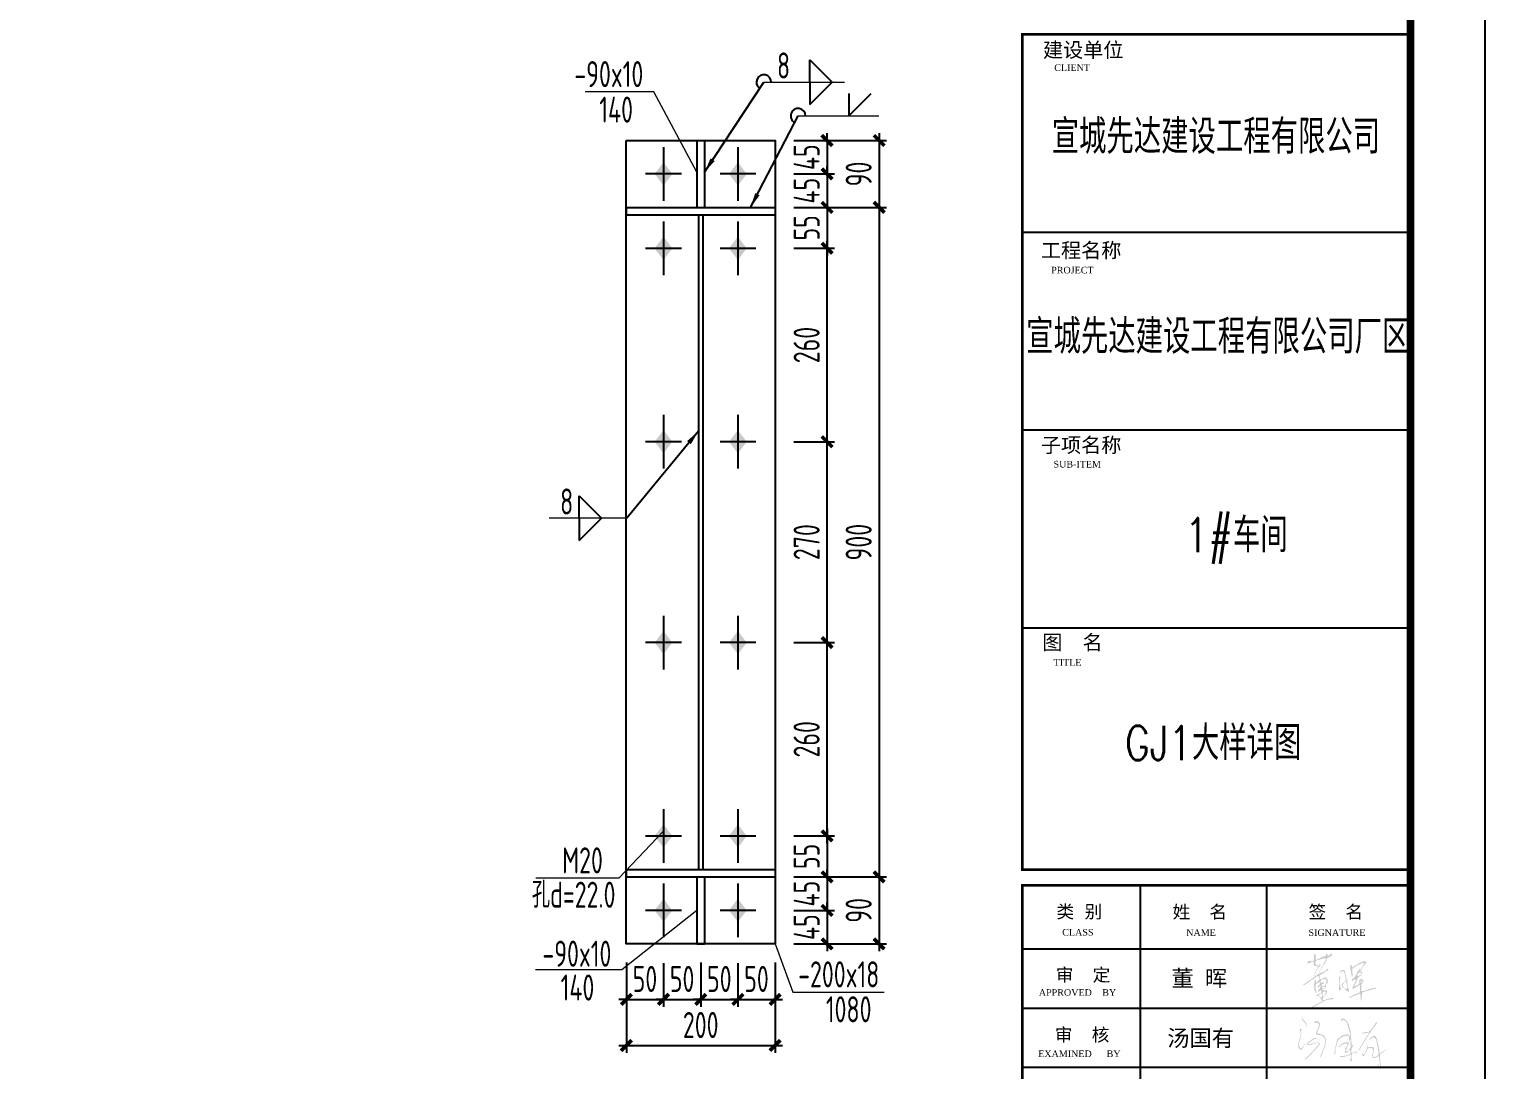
# Model space of a CAD drawing. Extents: x -3102990 to -851544, y -5293060 to -2540151.
# Drawn here: x -1385838 to -1366264, y -2662502 to -2648511 of the extents above; entities that cross this region are included whole.
import ezdxf
from ezdxf.enums import TextEntityAlignment as Align

# ---------------------------------------------------------------- set-up
doc = ezdxf.new("R2010")
doc.units = 0
doc.header["$LTSCALE"] = 1000
doc.header["$PDMODE"] = 1
doc.linetypes.add('DOTE', pattern=[2.42, 2, -0.2, 0.02, -0.2])
doc.layers.get('0').update_dxf_attribs({"linetype": 'CONTINUOUS'})
doc.layers.get('Defpoints').update_dxf_attribs({"linetype": 'CONTINUOUS'})
for name, color, linetype in [('10', 7, 'CONTINUOUS'), ('AXIS', 253, 'DOTE'), ('COLU', 7, 'CONTINUOUS'), ('DIM', 3, 'CONTINUOUS'), ('HATCH', 254, 'CONTINUOUS'), ('PUB_TEXT', 7, 'CONTINUOUS'), ('PUB_TITLE', 4, 'CONTINUOUS'), ('TEXT', 7, 'CONTINUOUS'), ('WELD', 7, 'CONTINUOUS'), ('WIN', 3, 'CONTINUOUS')]:
    doc.layers.add(name, color=color, linetype=linetype)
doc.layers.add('yichutu', color=7, linetype='CONTINUOUS', true_color=0xffffff, plot=False)
doc.styles.add('GHF', font='times.ttf')
doc.styles.add('HZTXT', font='txt.shx', dxfattribs={"width": 0.7, "height": 300, "bigfont": 'hztxt.shx'})
doc.styles.add('STYLE1', font='simhei.ttf', dxfattribs={"width": 0.8})
doc.styles.add('TSSD_Dimension', font='tssdeng.shx', dxfattribs={"width": 0.7, "bigfont": 'Hztxt.shx'})
doc.styles.add('TSSD_Rein', font='Tssdeng.shx', dxfattribs={"width": 0.75, "bigfont": 'hztxt.shx'})
doc.dimstyles.new('TSSD_10_100', dxfattribs={"dimtxt": 350, "dimasz": 100, "dimexe": 100, "dimexo": 250, "dimgap": 100, "dimtad": 1, "dimdec": 0, "dimlfac": 0.1, "dimzin": 0, "dimdsep": 46, "dimtxsty": 'TSSD_Dimension', "dimblk": 'ARCHTICK', "dimcen": 0, "dimdle": 100, "dimclrt": 7, "dimadec": 0, "dimazin": 0, "dimtfac": 1, "dimtdec": 0, "dimtix": 1, "dimtmove": 2, "dimatfit": 3, "dimldrblk": 'ARCHTICK', "dimfxl": 1, "dimtolj": 1, "dimtzin": 0, "dimarcsym": 0})
doc.dimstyles.new('TSSD_LEADER_STYLE_200.0', dxfattribs={"dimtxt": 700, "dimasz": 200, "dimexe": 200, "dimexo": 500, "dimgap": 0.09, "dimtad": 0, "dimtih": 1, "dimtoh": 1, "dimdec": 4, "dimzin": 0, "dimdsep": 46, "dimtxsty": 'Standard', "dimcen": 0.09, "dimdle": 200, "dimclrt": 7, "dimadec": 0, "dimazin": 0, "dimtfac": 1, "dimtdec": 4, "dimtofl": 0, "dimtmove": 0, "dimatfit": 3, "dimfxl": 1, "dimtolj": 1, "dimtzin": 0, "dimarcsym": 0})

# ---------------------------------------------------------------- blocks, each defined once
blk = doc.blocks.new('A$C5C7C78FF')
at = {"layer": '10', "color": 0}
blk.add_solid([(27, -141, -192), (-73, -11, -192), (127, -11, -192), (27, 119, -192)], dxfattribs=at)
at = {"layer": 'AXIS', "color": 0, "linetype": 'ByBlock'}
for p, q in [((27, -311, -192), (27, 289, -192)), ((227, -11, -192), (-173, -11, -192))]:
    blk.add_line(p, q, dxfattribs=at)
blk = doc.blocks.new('_ArchTick')
at = {"color": 0, "const_width": 0.5}
blk.add_lwpolyline([(-0.71, -0.71), (0.71, 0.71)], dxfattribs=at)
blk = doc.blocks.new('*D175')
at = {"layer": 'Defpoints', "color": 0}
for p in [(-1375808, -2650008), (-1375808, -2650458), (-1375109, -2650458)]:
    blk.add_point(p, dxfattribs=at)
at = {"layer": 'DIM', "color": 0, "lineweight": -2}
for p, q in [((-1375109, -2650008), (-1375109, -2649908)), ((-1375558, -2650008), (-1375009, -2650008)), ((-1375109, -2650008), (-1375109, -2650458)), ((-1375558, -2650458), (-1375009, -2650458)), ((-1375109, -2650458), (-1375109, -2650558))]:
    blk.add_line(p, q, dxfattribs=at)
at = {"layer": 'DIM', "color": 0, "lineweight": -2, "xscale": 100, "yscale": 100, "zscale": 100}
for p, rotation in [((-1375109, -2650008), 270), ((-1375109, -2650458), 90)]:
    blk.add_blockref('_ArchTick', p, dxfattribs=dict(at, rotation=rotation))
at = {"layer": 'DIM', "color": 7, "insert": (-1375384, -2650233), "char_height": 350, "attachment_point": 5, "rotation": 90, "style": 'TSSD_Dimension'}
blk.add_mtext('\\A1;45', dxfattribs=at)
blk = doc.blocks.new('*D176')
at = {"layer": 'Defpoints', "color": 0}
for p in [(-1375808, -2650458), (-1375808, -2650908), (-1375109, -2650908)]:
    blk.add_point(p, dxfattribs=at)
at = {"layer": 'DIM', "color": 0, "lineweight": -2}
for p, q in [((-1375109, -2650458), (-1375109, -2650358)), ((-1375558, -2650458), (-1375009, -2650458)), ((-1375109, -2650458), (-1375109, -2650908)), ((-1375558, -2650908), (-1375009, -2650908)), ((-1375109, -2650908), (-1375109, -2651008))]:
    blk.add_line(p, q, dxfattribs=at)
at = {"layer": 'DIM', "color": 0, "lineweight": -2, "xscale": 100, "yscale": 100, "zscale": 100}
for p, rotation in [((-1375109, -2650458), 270), ((-1375109, -2650908), 90)]:
    blk.add_blockref('_ArchTick', p, dxfattribs=dict(at, rotation=rotation))
at = {"layer": 'DIM', "color": 7, "insert": (-1375384, -2650683), "char_height": 350, "attachment_point": 5, "rotation": 90, "style": 'TSSD_Dimension'}
blk.add_mtext('\\A1;45', dxfattribs=at)
blk = doc.blocks.new('*D177')
at = {"layer": 'Defpoints', "color": 0}
for p in [(-1375808, -2650908), (-1375808, -2651458), (-1375109, -2651458)]:
    blk.add_point(p, dxfattribs=at)
at = {"layer": 'DIM', "color": 0, "lineweight": -2}
for p, q in [((-1375558, -2650908), (-1375009, -2650908)), ((-1375109, -2650808), (-1375109, -2651558)), ((-1375558, -2651458), (-1375009, -2651458))]:
    blk.add_line(p, q, dxfattribs=at)
at = {"layer": 'DIM', "color": 0, "lineweight": -2, "xscale": 100, "yscale": 100, "zscale": 100}
for p, rotation in [((-1375109, -2650908), 90), ((-1375109, -2651458), 270)]:
    blk.add_blockref('_ArchTick', p, dxfattribs=dict(at, rotation=rotation))
at = {"layer": 'DIM', "color": 7, "insert": (-1375384, -2651183), "char_height": 350, "attachment_point": 5, "rotation": 90, "style": 'TSSD_Dimension'}
blk.add_mtext('\\A1;55', dxfattribs=at)
blk = doc.blocks.new('*D178')
at = {"layer": 'Defpoints', "color": 0}
for p in [(-1375808, -2659358), (-1375808, -2659908), (-1375109, -2659908)]:
    blk.add_point(p, dxfattribs=at)
at = {"layer": 'DIM', "color": 0, "lineweight": -2}
for p, q in [((-1375558, -2659358), (-1375009, -2659358)), ((-1375109, -2659258), (-1375109, -2660008)), ((-1375558, -2659908), (-1375009, -2659908))]:
    blk.add_line(p, q, dxfattribs=at)
at = {"layer": 'DIM', "color": 0, "lineweight": -2, "xscale": 100, "yscale": 100, "zscale": 100}
for p, rotation in [((-1375109, -2659358), 90), ((-1375109, -2659908), 270)]:
    blk.add_blockref('_ArchTick', p, dxfattribs=dict(at, rotation=rotation))
at = {"layer": 'DIM', "color": 7, "insert": (-1375384, -2659633), "char_height": 350, "attachment_point": 5, "rotation": 90, "style": 'TSSD_Dimension'}
blk.add_mtext('\\A1;55', dxfattribs=at)
blk = doc.blocks.new('*D179')
at = {"layer": 'Defpoints', "color": 0}
for p in [(-1375808, -2659908), (-1375808, -2660358), (-1375109, -2660358)]:
    blk.add_point(p, dxfattribs=at)
at = {"layer": 'DIM', "color": 0, "lineweight": -2}
for p, q in [((-1375558, -2659908), (-1375009, -2659908)), ((-1375109, -2659908), (-1375109, -2659808)), ((-1375109, -2659908), (-1375109, -2660358)), ((-1375558, -2660358), (-1375009, -2660358)), ((-1375109, -2660358), (-1375109, -2660458))]:
    blk.add_line(p, q, dxfattribs=at)
at = {"layer": 'DIM', "color": 0, "lineweight": -2, "xscale": 100, "yscale": 100, "zscale": 100}
for p, rotation in [((-1375109, -2659908), 270), ((-1375109, -2660358), 90)]:
    blk.add_blockref('_ArchTick', p, dxfattribs=dict(at, rotation=rotation))
at = {"layer": 'DIM', "color": 7, "insert": (-1375384, -2660133), "char_height": 350, "attachment_point": 5, "rotation": 90, "style": 'TSSD_Dimension'}
blk.add_mtext('\\A1;45', dxfattribs=at)
blk = doc.blocks.new('*D180')
at = {"layer": 'Defpoints', "color": 0}
for p in [(-1375808, -2660358), (-1375808, -2660808), (-1375109, -2660808)]:
    blk.add_point(p, dxfattribs=at)
at = {"layer": 'DIM', "color": 0, "lineweight": -2}
for p, q in [((-1375558, -2660358), (-1375009, -2660358)), ((-1375109, -2660358), (-1375109, -2660258)), ((-1375109, -2660358), (-1375109, -2660808)), ((-1375558, -2660808), (-1375009, -2660808)), ((-1375109, -2660808), (-1375109, -2660908))]:
    blk.add_line(p, q, dxfattribs=at)
at = {"layer": 'DIM', "color": 0, "lineweight": -2, "xscale": 100, "yscale": 100, "zscale": 100}
for p, rotation in [((-1375109, -2660358), 270), ((-1375109, -2660808), 90)]:
    blk.add_blockref('_ArchTick', p, dxfattribs=dict(at, rotation=rotation))
at = {"layer": 'DIM', "color": 7, "insert": (-1375384, -2660583), "char_height": 350, "attachment_point": 5, "rotation": 90, "style": 'TSSD_Dimension'}
blk.add_mtext('\\A1;45', dxfattribs=at)
blk = doc.blocks.new('*D181')
at = {"layer": 'Defpoints', "color": 0}
for p in [(-1377808, -2660807), (-1377308, -2660818), (-1377308, -2661555)]:
    blk.add_point(p, dxfattribs=at)
at = {"layer": 'DIM', "color": 0, "lineweight": -2}
for p, q in [((-1377808, -2661057), (-1377808, -2661655)), ((-1377308, -2661068), (-1377308, -2661655)), ((-1377808, -2661555), (-1377908, -2661555)), ((-1377808, -2661555), (-1377308, -2661555)), ((-1377308, -2661555), (-1377208, -2661555))]:
    blk.add_line(p, q, dxfattribs=at)
at = {"layer": 'DIM', "color": 0, "lineweight": -2, "xscale": 100, "yscale": 100, "zscale": 100}
blk.add_blockref('_ArchTick', (-1377808, -2661555), dxfattribs=at)
at = {"layer": 'DIM', "color": 0, "lineweight": -2, "xscale": 100, "yscale": 100, "zscale": 100, "rotation": 180}
blk.add_blockref('_ArchTick', (-1377308, -2661555), dxfattribs=at)
at = {"layer": 'DIM', "color": 7, "insert": (-1377558, -2661280), "char_height": 350, "attachment_point": 5, "style": 'TSSD_Dimension'}
blk.add_mtext('\\A1;50', dxfattribs=at)
blk = doc.blocks.new('*D182')
at = {"layer": 'Defpoints', "color": 0}
for p in [(-1377308, -2660818), (-1376808, -2660808), (-1376808, -2661555)]:
    blk.add_point(p, dxfattribs=at)
at = {"layer": 'DIM', "color": 0, "lineweight": -2}
for p, q in [((-1377308, -2661068), (-1377308, -2661655)), ((-1376808, -2661058), (-1376808, -2661655)), ((-1377308, -2661555), (-1377408, -2661555)), ((-1377308, -2661555), (-1376808, -2661555)), ((-1376808, -2661555), (-1376708, -2661555))]:
    blk.add_line(p, q, dxfattribs=at)
at = {"layer": 'DIM', "color": 0, "lineweight": -2, "xscale": 100, "yscale": 100, "zscale": 100}
blk.add_blockref('_ArchTick', (-1377308, -2661555), dxfattribs=at)
at = {"layer": 'DIM', "color": 0, "lineweight": -2, "xscale": 100, "yscale": 100, "zscale": 100, "rotation": 180}
blk.add_blockref('_ArchTick', (-1376808, -2661555), dxfattribs=at)
at = {"layer": 'DIM', "color": 7, "insert": (-1377058, -2661280), "char_height": 350, "attachment_point": 5, "style": 'TSSD_Dimension'}
blk.add_mtext('\\A1;50', dxfattribs=at)
blk = doc.blocks.new('*D183')
at = {"layer": 'Defpoints', "color": 0}
for p in [(-1376808, -2660808), (-1376308, -2660818), (-1376308, -2661555)]:
    blk.add_point(p, dxfattribs=at)
at = {"layer": 'DIM', "color": 0, "lineweight": -2}
for p, q in [((-1376808, -2661058), (-1376808, -2661655)), ((-1376308, -2661068), (-1376308, -2661655)), ((-1376808, -2661555), (-1376908, -2661555)), ((-1376808, -2661555), (-1376308, -2661555)), ((-1376308, -2661555), (-1376208, -2661555))]:
    blk.add_line(p, q, dxfattribs=at)
at = {"layer": 'DIM', "color": 0, "lineweight": -2, "xscale": 100, "yscale": 100, "zscale": 100}
blk.add_blockref('_ArchTick', (-1376808, -2661555), dxfattribs=at)
at = {"layer": 'DIM', "color": 0, "lineweight": -2, "xscale": 100, "yscale": 100, "zscale": 100, "rotation": 180}
blk.add_blockref('_ArchTick', (-1376308, -2661555), dxfattribs=at)
at = {"layer": 'DIM', "color": 7, "insert": (-1376558, -2661280), "char_height": 350, "attachment_point": 5, "style": 'TSSD_Dimension'}
blk.add_mtext('\\A1;50', dxfattribs=at)
blk = doc.blocks.new('*D184')
at = {"layer": 'Defpoints', "color": 0}
for p in [(-1376308, -2660818), (-1375808, -2660808), (-1375808, -2661555)]:
    blk.add_point(p, dxfattribs=at)
at = {"layer": 'DIM', "color": 0, "lineweight": -2}
for p, q in [((-1376308, -2661068), (-1376308, -2661655)), ((-1375808, -2661058), (-1375808, -2661655)), ((-1376308, -2661555), (-1376408, -2661555)), ((-1376308, -2661555), (-1375808, -2661555)), ((-1375808, -2661555), (-1375708, -2661555))]:
    blk.add_line(p, q, dxfattribs=at)
at = {"layer": 'DIM', "color": 0, "lineweight": -2, "xscale": 100, "yscale": 100, "zscale": 100}
blk.add_blockref('_ArchTick', (-1376308, -2661555), dxfattribs=at)
at = {"layer": 'DIM', "color": 0, "lineweight": -2, "xscale": 100, "yscale": 100, "zscale": 100, "rotation": 180}
blk.add_blockref('_ArchTick', (-1375808, -2661555), dxfattribs=at)
at = {"layer": 'DIM', "color": 7, "insert": (-1376058, -2661280), "char_height": 350, "attachment_point": 5, "style": 'TSSD_Dimension'}
blk.add_mtext('\\A1;50', dxfattribs=at)
blk = doc.blocks.new('*D185')
at = {"layer": 'Defpoints', "color": 0}
for p in [(-1377808, -2660807), (-1375808, -2660808), (-1375808, -2662174)]:
    blk.add_point(p, dxfattribs=at)
at = {"layer": 'DIM', "color": 0, "lineweight": -2}
for p, q in [((-1377808, -2661057), (-1377808, -2662274)), ((-1375808, -2661058), (-1375808, -2662274)), ((-1377908, -2662174), (-1375708, -2662174))]:
    blk.add_line(p, q, dxfattribs=at)
at = {"layer": 'DIM', "color": 0, "lineweight": -2, "xscale": 100, "yscale": 100, "zscale": 100, "rotation": 180}
blk.add_blockref('_ArchTick', (-1377808, -2662174), dxfattribs=at)
at = {"layer": 'DIM', "color": 0, "lineweight": -2, "xscale": 100, "yscale": 100, "zscale": 100}
blk.add_blockref('_ArchTick', (-1375808, -2662174), dxfattribs=at)
at = {"layer": 'DIM', "color": 7, "insert": (-1376808, -2661899), "char_height": 350, "attachment_point": 5, "style": 'TSSD_Dimension'}
blk.add_mtext('\\A1;200', dxfattribs=at)
blk = doc.blocks.new('_WELD004')
at = {"color": 0, "linetype": 'ByBlock'}
for p, q in [((0, 1), (1, 0)), ((0, 0), (0, 1))]:
    blk.add_line(p, q, dxfattribs=at)
blk = doc.blocks.new('*D186')
at = {"layer": 'Defpoints', "color": 0}
for p in [(-1375808, -2650008), (-1375808, -2650908), (-1374409, -2650908)]:
    blk.add_point(p, dxfattribs=at)
at = {"layer": 'DIM', "color": 0, "lineweight": -2}
for p, q in [((-1374409, -2649908), (-1374409, -2651008)), ((-1375558, -2650008), (-1374309, -2650008)), ((-1375558, -2650908), (-1374309, -2650908))]:
    blk.add_line(p, q, dxfattribs=at)
at = {"layer": 'DIM', "color": 0, "lineweight": -2, "xscale": 100, "yscale": 100, "zscale": 100}
for p, rotation in [((-1374409, -2650008), 90), ((-1374409, -2650908), 270)]:
    blk.add_blockref('_ArchTick', p, dxfattribs=dict(at, rotation=rotation))
at = {"layer": 'DIM', "color": 7, "insert": (-1374684, -2650458), "char_height": 350, "attachment_point": 5, "rotation": 90, "style": 'TSSD_Dimension'}
blk.add_mtext('\\A1;90', dxfattribs=at)
blk = doc.blocks.new('*D187')
at = {"layer": 'Defpoints', "color": 0}
for p in [(-1375808, -2659908), (-1375808, -2660808), (-1374409, -2660808)]:
    blk.add_point(p, dxfattribs=at)
at = {"layer": 'DIM', "color": 0, "lineweight": -2}
for p, q in [((-1375558, -2659908), (-1374309, -2659908)), ((-1374409, -2659808), (-1374409, -2660908)), ((-1375558, -2660808), (-1374309, -2660808))]:
    blk.add_line(p, q, dxfattribs=at)
at = {"layer": 'DIM', "color": 0, "lineweight": -2, "xscale": 100, "yscale": 100, "zscale": 100}
for p, rotation in [((-1374409, -2659908), 90), ((-1374409, -2660808), 270)]:
    blk.add_blockref('_ArchTick', p, dxfattribs=dict(at, rotation=rotation))
at = {"layer": 'DIM', "color": 7, "insert": (-1374684, -2660358), "char_height": 350, "attachment_point": 5, "rotation": 90, "style": 'TSSD_Dimension'}
blk.add_mtext('\\A1;90', dxfattribs=at)
blk = doc.blocks.new('*D188')
at = {"layer": 'Defpoints', "color": 0}
for p in [(-1375808, -2650908), (-1375808, -2659908), (-1374409, -2659908)]:
    blk.add_point(p, dxfattribs=at)
at = {"layer": 'DIM', "color": 0, "lineweight": -2}
for p, q in [((-1375558, -2650908), (-1374309, -2650908)), ((-1374409, -2650808), (-1374409, -2660008)), ((-1375558, -2659908), (-1374309, -2659908))]:
    blk.add_line(p, q, dxfattribs=at)
at = {"layer": 'DIM', "color": 0, "lineweight": -2, "xscale": 100, "yscale": 100, "zscale": 100}
for p, rotation in [((-1374409, -2650908), 90), ((-1374409, -2659908), 270)]:
    blk.add_blockref('_ArchTick', p, dxfattribs=dict(at, rotation=rotation))
at = {"layer": 'DIM', "color": 7, "insert": (-1374684, -2655408), "char_height": 350, "attachment_point": 5, "rotation": 90, "style": 'TSSD_Dimension'}
blk.add_mtext('\\A1;900', dxfattribs=at)
blk = doc.blocks.new('*D192')
at = {"layer": 'Defpoints', "color": 0, "ltscale": 1.5}
for p in [(-1375808, -2656758), (-1375109, -2656758), (-1375808, -2659358)]:
    blk.add_point(p, dxfattribs=at)
at = {"layer": 'DIM', "color": 0, "lineweight": -2, "ltscale": 1.5}
for p, q in [((-1375558, -2656758), (-1375009, -2656758)), ((-1375109, -2659458), (-1375109, -2656658)), ((-1375558, -2659358), (-1375009, -2659358))]:
    blk.add_line(p, q, dxfattribs=at)
at = {"layer": 'DIM', "color": 0, "lineweight": -2, "ltscale": 1.5, "xscale": 100, "yscale": 100, "zscale": 100}
for p, rotation in [((-1375109, -2656758), 90), ((-1375109, -2659358), 270)]:
    blk.add_blockref('_ArchTick', p, dxfattribs=dict(at, rotation=rotation))
at = {"layer": 'DIM', "color": 7, "ltscale": 1.5, "insert": (-1375384, -2658058), "char_height": 350, "attachment_point": 5, "rotation": 90, "style": 'TSSD_Dimension'}
blk.add_mtext('\\A1;260', dxfattribs=at)
blk = doc.blocks.new('*D193')
at = {"layer": 'Defpoints', "color": 0, "ltscale": 1.5}
for p in [(-1375808, -2654058), (-1375109, -2654058), (-1375808, -2656758)]:
    blk.add_point(p, dxfattribs=at)
at = {"layer": 'DIM', "color": 0, "lineweight": -2, "ltscale": 1.5}
for p, q in [((-1375558, -2654058), (-1375009, -2654058)), ((-1375109, -2656858), (-1375109, -2653958)), ((-1375558, -2656758), (-1375009, -2656758))]:
    blk.add_line(p, q, dxfattribs=at)
at = {"layer": 'DIM', "color": 0, "lineweight": -2, "ltscale": 1.5, "xscale": 100, "yscale": 100, "zscale": 100}
for p, rotation in [((-1375109, -2654058), 90), ((-1375109, -2656758), 270)]:
    blk.add_blockref('_ArchTick', p, dxfattribs=dict(at, rotation=rotation))
at = {"layer": 'DIM', "color": 7, "ltscale": 1.5, "insert": (-1375384, -2655408), "char_height": 350, "attachment_point": 5, "rotation": 90, "style": 'TSSD_Dimension'}
blk.add_mtext('\\A1;270', dxfattribs=at)
blk = doc.blocks.new('*D194')
at = {"layer": 'Defpoints', "color": 0, "ltscale": 1.5}
for p in [(-1375808, -2651458), (-1375109, -2651458), (-1375808, -2654058)]:
    blk.add_point(p, dxfattribs=at)
at = {"layer": 'DIM', "color": 0, "lineweight": -2, "ltscale": 1.5}
for p, q in [((-1375558, -2651458), (-1375009, -2651458)), ((-1375109, -2654158), (-1375109, -2651358)), ((-1375558, -2654058), (-1375009, -2654058))]:
    blk.add_line(p, q, dxfattribs=at)
at = {"layer": 'DIM', "color": 0, "lineweight": -2, "ltscale": 1.5, "xscale": 100, "yscale": 100, "zscale": 100}
for p, rotation in [((-1375109, -2651458), 90), ((-1375109, -2654058), 270)]:
    blk.add_blockref('_ArchTick', p, dxfattribs=dict(at, rotation=rotation))
at = {"layer": 'DIM', "color": 7, "ltscale": 1.5, "insert": (-1375384, -2652758), "char_height": 350, "attachment_point": 5, "rotation": 90, "style": 'TSSD_Dimension'}
blk.add_mtext('\\A1;260', dxfattribs=at)
blk = doc.blocks.new('A$C18BE6784')
at = {"layer": 'HATCH'}
h = blk.add_hatch(color=256, dxfattribs=at)
h.paths.add_polyline_path([(87427, 11585), (87433, 11567), (87448, 11584), (87454, 11600), (87440, 11604), (87431, 11598)], flags=16)
h.paths.add_polyline_path([(87424, 11712), (87408, 11712), (87393, 11687), (87383, 11673), (87383, 11664), (87391, 11662), (87400, 11665), (87410, 11670), (87421, 11673), (87435, 11682), (87441, 11685), (87441, 11699), (87440, 11705)], flags=16)
h.paths.add_polyline_path([(87326, 11781), (87313, 11777), (87309, 11806), (87301, 11815), (87291, 11808), (87289, 11780), (87294, 11757), (87299, 11726), (87303, 11701), (87307, 11670), (87311, 11651), (87319, 11653), (87321, 11667), (87321, 11692), (87319, 11710), (87316, 11734), (87313, 11747), (87313, 11754), (87378, 11803), (87426, 11822), (87451, 11840), (87476, 11835), (87467, 11810), (87448, 11774), (87431, 11752), (87402, 11748), (87400, 11726), (87385, 11724), (87382, 11709), (87384, 11700), (87360, 11664), (87339, 11637), (87313, 11615), (87309, 11599), (87320, 11597), (87345, 11616), (87365, 11619), (87363, 11604), (87321, 11508), (87317, 11494), (87332, 11494), (87420, 11542), (87423, 11445), (87362, 11419), (87281, 11381), (87271, 11376), (87281, 11372), (87295, 11373), (87340, 11395), (87426, 11428), (87429, 11369), (87435, 11315), (87442, 11353), (87447, 11398), (87447, 11429), (87461, 11445), (87524, 11464), (87603, 11486), (87636, 11496), (87645, 11501), (87638, 11507), (87625, 11507), (87601, 11500), (87559, 11491), (87535, 11481), (87507, 11472), (87477, 11462), (87464, 11459), (87439, 11458), (87438, 11497), (87439, 11535), (87437, 11552), (87449, 11560), (87452, 11574), (87462, 11576), (87467, 11589), (87466, 11606), (87455, 11618), (87440, 11623), (87433, 11623), (87423, 11618), (87408, 11605), (87411, 11586), (87414, 11574), (87414, 11565), (87401, 11550), (87384, 11538), (87359, 11525), (87346, 11521), (87348, 11535), (87375, 11599), (87387, 11622), (87396, 11642), (87424, 11664), (87437, 11669), (87447, 11686), (87453, 11705), (87446, 11715), (87436, 11724), (87419, 11731), (87434, 11742), (87446, 11761), (87464, 11788), (87479, 11811), (87488, 11822), (87500, 11834), (87504, 11844), (87504, 11851), (87497, 11859), (87482, 11860), (87459, 11857), (87442, 11849), (87425, 11842), (87395, 11826), (87379, 11816), (87356, 11803), (87337, 11790)])
h.paths.add_polyline_path([(87236, 11604), (87228, 11591), (87208, 11571), (87197, 11560), (87189, 11548), (87189, 11535), (87193, 11522), (87204, 11508), (87211, 11497), (87223, 11491), (87243, 11486), (87251, 11486), (87252, 11492), (87246, 11512), (87245, 11521), (87242, 11541), (87241, 11546), (87241, 11554), (87239, 11566), (87237, 11583), (87237, 11594)], flags=16)
h.paths.add_polyline_path([(87160, 11707), (87166, 11711), (87185, 11726), (87199, 11729), (87211, 11709), (87220, 11671), (87229, 11627), (87229, 11613), (87225, 11598), (87210, 11583), (87183, 11563), (87174, 11540), (87185, 11515), (87207, 11492), (87225, 11476), (87247, 11462), (87251, 11453), (87262, 11449), (87269, 11455), (87272, 11471), (87271, 11483), (87266, 11494), (87259, 11503), (87255, 11518), (87253, 11530), (87251, 11543), (87251, 11556), (87251, 11574), (87251, 11590), (87247, 11605), (87243, 11610), (87252, 11618), (87266, 11634), (87246, 11619), (87237, 11615), (87237, 11635), (87233, 11668), (87227, 11685), (87222, 11709), (87220, 11721), (87212, 11737), (87195, 11745), (87175, 11740), (87169, 11737), (87158, 11726), (87157, 11715)])
h.paths.add_polyline_path([(87154, 11547), (87161, 11491), (87172, 11493), (87172, 11484), (87158, 11475), (87142, 11467), (87139, 11480), (87137, 11506), (87142, 11535), (87142, 11557), (87138, 11574), (87138, 11608), (87138, 11633), (87139, 11649), (87150, 11654), (87160, 11650), (87158, 11639), (87151, 11633), (87151, 11619), (87149, 11606), (87148, 11583), (87149, 11562)])
h.paths.add_polyline_path([(86937, 11395), (86930, 11387), (86923, 11391), (86922, 11397), (86919, 11404), (86917, 11411), (86916, 11417), (86916, 11422), (86917, 11429), (86918, 11433), (86921, 11440), (86923, 11444), (86929, 11448), (86934, 11451), (86940, 11453), (86952, 11454), (86955, 11454), (86960, 11453), (86963, 11451), (86966, 11446), (86964, 11441), (86961, 11436), (86956, 11431), (86951, 11424), (86946, 11414), (86946, 11408), (86945, 11403)], flags=16)
h.paths.add_polyline_path([(86909, 11417), (86904, 11424), (86887, 11423), (86880, 11417), (86872, 11413), (86868, 11408), (86870, 11398), (86873, 11393), (86879, 11384), (86888, 11378), (86903, 11374), (86908, 11378), (86913, 11385), (86914, 11395), (86913, 11404)], flags=16)
h.paths.add_polyline_path([(86940, 11520), (86932, 11519), (86918, 11514), (86912, 11510), (86911, 11505), (86913, 11496), (86921, 11495), (86932, 11497), (86943, 11501), (86952, 11509), (86953, 11517), (86948, 11521)], flags=16)
h.paths.add_polyline_path([(86906, 11570), (86904, 11572), (86894, 11575), (86887, 11588), (86890, 11596), (86897, 11609), (86913, 11616), (86931, 11622), (86943, 11624), (86957, 11624), (86963, 11618), (86968, 11610), (86967, 11598), (86967, 11586), (86969, 11577), (86969, 11569), (86969, 11565), (86961, 11560), (86957, 11554), (86955, 11547), (86953, 11540), (86951, 11536), (86949, 11531), (86936, 11534), (86935, 11534), (86922, 11524), (86916, 11524), (86910, 11525), (86907, 11532), (86905, 11539), (86905, 11545), (86908, 11551), (86911, 11551), (86924, 11557), (86928, 11559), (86934, 11563), (86934, 11568), (86933, 11571), (86931, 11576), (86927, 11576), (86924, 11576), (86918, 11574), (86911, 11570)], flags=16)
h.paths.add_polyline_path([(86805, 11651), (86802, 11643), (86703, 11578), (86676, 11556), (86647, 11542), (86674, 11540), (86717, 11569), (86751, 11597), (86811, 11630), (86832, 11652), (86859, 11664), (86862, 11664), (86871, 11632), (86879, 11620), (86868, 11603), (86844, 11584), (86835, 11572), (86829, 11571), (86825, 11588), (86828, 11603), (86826, 11614), (86814, 11606), (86808, 11583), (86808, 11561), (86808, 11535), (86809, 11513), (86805, 11496), (86811, 11464), (86828, 11433), (86834, 11433), (86835, 11447), (86829, 11461), (86825, 11476), (86824, 11500), (86824, 11513), (86824, 11537), (86830, 11552), (86839, 11564), (86858, 11574), (86873, 11582), (86877, 11575), (86880, 11568), (86886, 11562), (86891, 11560), (86884, 11553), (86875, 11544), (86865, 11534), (86851, 11523), (86846, 11515), (86865, 11511), (86879, 11525), (86896, 11532), (86896, 11526), (86882, 11500), (86873, 11490), (86863, 11471), (86857, 11459), (86855, 11450), (86873, 11455), (86888, 11471), (86893, 11471), (86906, 11447), (86897, 11432), (86887, 11430), (86869, 11422), (86848, 11409), (86841, 11406), (86834, 11396), (86837, 11388), (86846, 11389), (86857, 11396), (86861, 11398), (86871, 11387), (86884, 11376), (86890, 11367), (86890, 11349), (86900, 11343), (86907, 11341), (86911, 11329), (86906, 11318), (86811, 11270), (86794, 11256), (86759, 11240), (86739, 11228), (86739, 11215), (86769, 11230), (86846, 11272), (86902, 11305), (86921, 11316), (86941, 11325), (86965, 11336), (86984, 11342), (86996, 11346), (87002, 11346), (87036, 11350), (87062, 11351), (87066, 11355), (87065, 11361), (87058, 11364), (87049, 11365), (87037, 11366), (87028, 11366), (87008, 11361), (86997, 11358), (86991, 11357), (86976, 11352), (86966, 11348), (86961, 11345), (86954, 11343), (86953, 11342), (86947, 11340), (86941, 11337), (86933, 11335), (86926, 11335), (86918, 11335), (86918, 11342), (86920, 11354), (86921, 11360), (86925, 11369), (86928, 11376), (86937, 11386), (86944, 11395), (86960, 11414), (86968, 11428), (86970, 11433), (86976, 11440), (86979, 11450), (86978, 11461), (86975, 11468), (86962, 11471), (86953, 11472), (86936, 11469), (86926, 11467), (86921, 11469), (86920, 11480), (86920, 11486), (86922, 11489), (86932, 11489), (86942, 11494), (86956, 11505), (86961, 11510), (86965, 11518), (86964, 11531), (86961, 11542), (86961, 11546), (86969, 11558), (86978, 11562), (86987, 11566), (86987, 11589), (86984, 11613), (86982, 11624), (86974, 11632), (86969, 11638), (86960, 11642), (86957, 11642), (86935, 11638), (86923, 11631), (86909, 11623), (86895, 11622), (86888, 11622), (86877, 11629), (86880, 11649), (86879, 11669), (86885, 11676), (86894, 11679), (86926, 11700), (86949, 11720), (86969, 11727), (86986, 11735), (86992, 11744), (86996, 11758), (86992, 11764), (86981, 11759), (86975, 11750), (86970, 11744), (86959, 11737), (86939, 11723), (86917, 11714), (86895, 11704), (86874, 11694), (86851, 11684), (86839, 11671), (86829, 11666), (86817, 11659), (86813, 11654)])
h.paths.add_polyline_path([(86737, 11832), (86729, 11833), (86712, 11833), (86712, 11840), (86718, 11855), (86736, 11862), (86786, 11865), (86802, 11872), (86803, 11896), (86804, 11912), (86802, 11930), (86805, 11952), (86814, 11962), (86825, 11943), (86825, 11911), (86823, 11889), (86825, 11876), (86899, 11909), (86918, 11919), (86945, 11929), (86964, 11935), (86964, 11954), (86973, 11967), (86981, 11948), (86994, 11934), (87013, 11941), (87022, 11958), (87040, 11962), (87046, 11958), (87040, 11939), (87021, 11919), (86985, 11907), (86970, 11888), (86968, 11863), (86954, 11844), (86907, 11769), (86874, 11713), (86868, 11709), (86871, 11717), (86904, 11775), (86931, 11825), (86951, 11864), (86955, 11878), (86960, 11901), (86942, 11902), (86907, 11891), (86881, 11884), (86843, 11876), (86829, 11863), (86818, 11850), (86818, 11833), (86826, 11818), (86834, 11805), (86855, 11802), (86860, 11802), (86874, 11804), (86871, 11824), (86883, 11826), (86890, 11821), (86888, 11805), (86876, 11791), (86856, 11771), (86845, 11753), (86833, 11726), (86814, 11693), (86807, 11671), (86800, 11655), (86798, 11667), (86824, 11731), (86852, 11777), (86849, 11792), (86830, 11795), (86813, 11796), (86800, 11807), (86796, 11816), (86797, 11833), (86797, 11848), (86784, 11853), (86771, 11853), (86753, 11843), (86746, 11838)])
h = blk.add_hatch(color=256, dxfattribs=at)
h.paths.add_polyline_path([(87600, 10840), (87594, 10837), (87575, 10826), (87556, 10812), (87543, 10795), (87545, 10807), (87559, 10829), (87592, 10849), (87601, 10857), (87612, 10859), (87631, 10851), (87639, 10837), (87645, 10818), (87653, 10795), (87675, 10695), (87681, 10643), (87686, 10621), (87786, 10680), (87784, 10674), (87693, 10611), (87689, 10602), (87687, 10577), (87692, 10527), (87698, 10483), (87706, 10431), (87705, 10416), (87699, 10409), (87688, 10416), (87640, 10493), (87688, 10437), (87696, 10439), (87672, 10589), (87651, 10574), (87631, 10564), (87614, 10558), (87595, 10559), (87587, 10577), (87583, 10594), (87591, 10623), (87595, 10646), (87593, 10666), (87590, 10687), (87573, 10693), (87542, 10693), (87525, 10688), (87515, 10663), (87504, 10638), (87487, 10611), (87475, 10592), (87463, 10583), (87451, 10591), (87453, 10608), (87458, 10630), (87473, 10659), (87461, 10621), (87464, 10605), (87482, 10615), (87501, 10658), (87514, 10688), (87520, 10709), (87520, 10717), (87511, 10730), (87508, 10737), (87522, 10726), (87527, 10714), (87531, 10704), (87550, 10709), (87566, 10709), (87582, 10706), (87598, 10706), (87607, 10697), (87610, 10681), (87605, 10668), (87605, 10650), (87599, 10623), (87595, 10601), (87593, 10587), (87596, 10576), (87611, 10572), (87632, 10577), (87674, 10605), (87653, 10735), (87647, 10771), (87638, 10800), (87634, 10814), (87626, 10824), (87618, 10833), (87605, 10841)])
h.paths.add_polyline_path([(87631, 11003), (87652, 11030), (87652, 11041), (87639, 11041), (87622, 11019), (87608, 10996), (87578, 10952), (87555, 10926), (87536, 10912), (87496, 10906), (87461, 10900), (87445, 10903), (87453, 10894), (87464, 10887), (87530, 10900), (87549, 10905), (87503, 10839), (87457, 10761), (87420, 10697), (87397, 10663), (87411, 10665), (87438, 10708), (87518, 10842), (87556, 10898), (87567, 10906), (87572, 10924)])
h.paths.add_polyline_path([(87247, 10646), (87237, 10649), (87235, 10669), (87246, 10702), (87263, 10740), (87271, 10745), (87272, 10753), (87267, 10758), (87261, 10760), (87272, 10775), (87280, 10790), (87285, 10804), (87289, 10833), (87291, 10818), (87295, 10779), (87291, 10749), (87295, 10715), (87292, 10692), (87278, 10679), (87268, 10674), (87264, 10666), (87256, 10654)], flags=16)
h.paths.add_polyline_path([(87184, 11065), (87180, 11059), (87168, 11058), (87166, 11073), (87175, 11084), (87185, 11095), (87200, 11093), (87227, 11073), (87247, 11053), (87272, 11003), (87281, 10968), (87293, 10918), (87302, 10830), (87309, 10742), (87308, 10717), (87322, 10733), (87334, 10727), (87325, 10714), (87313, 10696), (87308, 10676), (87303, 10656), (87304, 10638), (87311, 10626), (87351, 10644), (87364, 10648), (87380, 10647), (87385, 10638), (87381, 10628), (87373, 10619), (87360, 10608), (87348, 10606), (87358, 10615), (87371, 10627), (87376, 10637), (87367, 10642), (87315, 10619), (87312, 10606), (87306, 10589), (87311, 10572), (87310, 10555), (87312, 10542), (87309, 10528), (87306, 10518), (87301, 10513), (87290, 10525), (87287, 10536), (87280, 10552), (87276, 10563), (87270, 10579), (87282, 10560), (87287, 10545), (87298, 10540), (87303, 10551), (87300, 10569), (87300, 10586), (87294, 10602), (87284, 10603), (87272, 10596), (87262, 10591), (87240, 10584), (87225, 10580), (87207, 10577), (87185, 10571), (87165, 10573), (87150, 10577), (87146, 10582), (87156, 10584), (87178, 10586), (87200, 10589), (87233, 10593), (87266, 10601), (87294, 10617), (87292, 10635), (87290, 10656), (87286, 10669), (87274, 10665), (87265, 10656), (87256, 10637), (87232, 10629), (87218, 10629), (87219, 10644), (87226, 10655), (87224, 10662), (87227, 10675), (87220, 10684), (87210, 10696), (87211, 10704), (87221, 10694), (87228, 10689), (87248, 10735), (87249, 10750), (87235, 10756), (87223, 10753), (87207, 10747), (87194, 10745), (87180, 10739), (87170, 10731), (87162, 10727), (87157, 10717), (87154, 10708), (87150, 10706), (87140, 10717), (87141, 10724), (87150, 10723), (87162, 10737), (87172, 10750), (87202, 10763), (87226, 10770), (87250, 10769), (87258, 10767), (87271, 10788), (87272, 10808), (87273, 10822), (87275, 10836), (87274, 10846), (87265, 10854), (87246, 10861), (87222, 10860), (87195, 10846), (87159, 10831), (87138, 10812), (87123, 10789), (87118, 10776), (87109, 10750), (87105, 10734), (87095, 10684), (87090, 10656), (87087, 10632), (87087, 10619), (87083, 10607), (87074, 10612), (87075, 10633), (87083, 10659), (87089, 10690), (87094, 10727), (87100, 10755), (87108, 10781), (87111, 10798), (87116, 10813), (87120, 10819), (87133, 10825), (87183, 10861), (87229, 10876), (87252, 10880), (87266, 10872), (87273, 10863), (87280, 10853), (87287, 10858), (87284, 10890), (87270, 10950), (87256, 10998), (87249, 11022), (87241, 11043), (87222, 11060), (87196, 11073), (87185, 11075), (87182, 11070)])
h.paths.add_polyline_path([(86737, 10746), (86723, 10752), (86728, 10763), (86763, 10786), (86787, 10803), (86809, 10814), (86818, 10819), (86825, 10814), (86833, 10815), (86833, 10822), (86825, 10829), (86810, 10831), (86779, 10813), (86749, 10791), (86730, 10779), (86716, 10765), (86712, 10755), (86708, 10754), (86706, 10747), (86711, 10741), (86723, 10736), (86740, 10735), (86768, 10740), (86797, 10748), (86823, 10757), (86845, 10761), (86853, 10762), (86865, 10756), (86863, 10742), (86850, 10723), (86763, 10625), (86712, 10575), (86688, 10559), (86672, 10549), (86689, 10546), (86730, 10573), (86801, 10650), (86846, 10701), (86872, 10732), (86877, 10747), (86878, 10759), (86866, 10767), (86853, 10769), (86832, 10766), (86811, 10761), (86780, 10754), (86766, 10751), (86751, 10745)])
h.paths.add_polyline_path([(86822, 11035), (86811, 11026), (86805, 11039), (86815, 11054), (86837, 11057), (86871, 11043), (86881, 11020), (86880, 10986), (86870, 10964), (86843, 10898), (86846, 10890), (86859, 10889), (86874, 10888), (86911, 10872), (86936, 10861), (86952, 10838), (86963, 10817), (86963, 10793), (86956, 10734), (86941, 10689), (86924, 10646), (86895, 10580), (86886, 10575), (86872, 10577), (86883, 10580), (86890, 10594), (86924, 10671), (86944, 10728), (86951, 10762), (86953, 10793), (86948, 10819), (86934, 10838), (86918, 10851), (86898, 10864), (86882, 10870), (86872, 10870), (86863, 10869), (86849, 10875), (86837, 10879), (86831, 10885), (86829, 10892), (86833, 10906), (86864, 10980), (86869, 10999), (86865, 11017), (86858, 11027), (86845, 11034), (86833, 11039), (86828, 11038)])
h.paths.add_polyline_path([(86628, 10909), (86626, 10929), (86637, 10932), (86639, 10938), (86635, 10948), (86622, 10951), (86609, 10937), (86612, 10927), (86621, 10906), (86621, 10881), (86622, 10857), (86615, 10839), (86606, 10817), (86600, 10792), (86595, 10772), (86592, 10750), (86592, 10722), (86592, 10703), (86600, 10688), (86617, 10674), (86625, 10670), (86636, 10673), (86652, 10695), (86668, 10720), (86678, 10743), (86688, 10767), (86678, 10750), (86670, 10737), (86660, 10721), (86648, 10705), (86633, 10689), (86619, 10690), (86610, 10700), (86604, 10726), (86600, 10750), (86607, 10784), (86624, 10844), (86628, 10853), (86629, 10868), (86631, 10890)])
h.paths.add_polyline_path([(86647, 11069), (86647, 11117), (86654, 11093), (86660, 11074), (86673, 11060), (86680, 11050), (86695, 11033), (86702, 11018), (86701, 11003), (86701, 10989), (86709, 10979), (86692, 10982), (86697, 10994), (86685, 11025)])
at = {"layer": 'PUB_TITLE', "color": 4}
for p, q in [((82879, 21662), (88100, 21662)), ((82879, 19003), (88100, 19003)), ((82879, 16343), (88100, 16343)), ((84465, 12882), (84465, 6514)), ((86163, 12882), (86163, 6514)), ((82879, 12027), (88111, 12027)), ((82879, 11231), (88111, 11231)), ((82879, 10435), (88111, 10435))]:
    blk.add_line(p, q, dxfattribs=at)
at = {"layer": 'PUB_TITLE'}
blk.add_lwpolyline([(0, 0), (0, 42000), (89100, 42000), (89100, 0)], close=True, dxfattribs=at)
at = {"layer": 'PUB_TITLE', "const_width": 100}
blk.add_lwpolyline([(88100, 1000), (88100, 41000), (713, 41000), (713, 1000), (88100, 1000)], dxfattribs=at)
at = {"layer": 'PUB_TITLE', "color": 4}
for points, const_width in [([(82879, 24321), (88100, 24321), (88100, 13093), (82879, 13093)], 35.1), ([(82879, 6514), (88111, 6514), (88111, 12882), (82879, 12882)], 35.2)]:
    blk.add_lwpolyline(points, close=True, dxfattribs=dict(at, const_width=const_width))
at = {"layer": 'PUB_TEXT'}
for s, height, style, p in [('建设单位', 198.6, 'STYLE1', (83157, 24012)), ('CLIENT', 89.4, 'GHF', (83310, 23829)), ('工程名称', 198.6, 'STYLE1', (83129, 21319)), ('PROJECT', 89.4, 'GHF', (83268, 21107)), ('子项名称', 198.6, 'STYLE1', (83129, 18700)), ('SUB-ITEM', 89.4, 'GHF', (83300, 18498)), ('图  名', 198.6, 'STYLE1', (83149, 16047)), ('TITLE', 89.4, 'GHF', (83301, 15834)), (' 类', 174.1, 'STYLE1', (83222, 12441)), ('别', 174, 'STYLE1', (83718, 12441)), ('姓', 174, 'STYLE1', (84901, 12437)), ('名', 174, 'STYLE1', (85396, 12437)), ('签', 174, 'STYLE1', (86729, 12437)), ('名', 174, 'STYLE1', (87224, 12437)), ('CLASS', 89.5, 'GHF', (83417, 12205)), ('NAME', 89.5, 'GHF', (85084, 12201)), ('SIGNATURE', 89.5, 'GHF', (86728, 12201)), ('审', 174, 'STYLE1', (83331, 11590)), ('定', 174, 'STYLE1', (83826, 11590)), ('董 晖', 220, 'STYLE1', (84886, 11522)), ('APPROVED', 89.5, 'GHF', (83102, 11396)), ('BY', 89.5, 'GHF', (83955, 11396)), ('审', 174, 'STYLE1', (83317, 10785)), ('核', 174, 'STYLE1', (83813, 10785)), ('汤国有', 220, 'STYLE1', (84828, 10718)), ('EXAMINED', 89.5, 'GHF', (83093, 10572)), ('BY', 89.5, 'GHF', (84014, 10572))]:
    blk.add_text(s, height=height, dxfattribs=dict(at, style=style)).set_placement(p)
at = {"layer": 'WIN', "color": 6, "style": 'HZTXT', "width": 0.8}
for s, p in [('宣城先达建设工程有限公司', (83275, 22715)), ('宣城先达建设工程有限公司厂区', (82932, 20027)), ('1#车间', (85066, 17358))]:
    blk.add_text(s, height=460, dxfattribs=at).set_placement(p)
blk = doc.blocks.new('yct-891-420-89100-42000-100-2004.0')
at = {"layer": 'yichutu', "color": 7, "true_color": 0xffffff}
blk.add_lwpolyline([(0, 0), (0, 42000), (89100, 42000), (89100, 0)], close=True, dxfattribs=at)

msp = doc.modelspace()

# ---------------------------------------------------------------- linework, layer by layer
at = {"layer": 'COLU', "linetype": 'ByBlock', "lineweight": 9}
for p, q in [((-1377436.42, -2649354.86, 192), (-1378362.47, -2649354.86, 192)), ((-1376858.23, -2650433.13), (-1377436.42, -2649354.86, 192)), ((-1377308.23, -2659294.9), (-1377909.3, -2659924.5, 192)), ((-1376858.23, -2660358.13), (-1377868.52, -2661157.24)), ((-1375808.23, -2660808.13), (-1375567.24, -2661456.64, 192)), ((-1377868.52, -2661157.24), (-1379029.5, -2661157.24)), ((-1375567.24, -2661456.64, 192), (-1374341.19, -2661456.64, 192))]:
    msp.add_line(p, q, dxfattribs=at)
at = {"layer": 'COLU', "linetype": 'ByBlock'}
for p, q in [((-1376858.23, -2650008.13), (-1376858.23, -2650908.13)), ((-1376758.23, -2650008.13), (-1376758.23, -2650908.13)), ((-1377808.23, -2650908.13), (-1375808.23, -2650908.13)), ((-1377808.23, -2650908.13), (-1377808.23, -2651008.13)), ((-1377808.23, -2650908.13), (-1377808.23, -2651008.13)), ((-1376858.23, -2650908.13), (-1376758.23, -2650908.13)), ((-1375808.23, -2650908.13), (-1375808.23, -2651008.13)), ((-1375808.23, -2650908.13), (-1375808.23, -2651008.13)), ((-1377808.23, -2651008.13), (-1375808.23, -2651008.13)), ((-1376838.23, -2651008.13), (-1376838.23, -2659808.13)), ((-1376778.23, -2651008.13), (-1376778.23, -2659808.13)), ((-1377808.23, -2659808.13), (-1375808.23, -2659808.13)), ((-1377808.23, -2659808.13), (-1377808.23, -2659908.13)), ((-1377808.23, -2659908.13), (-1375808.23, -2659908.13)), ((-1376858.23, -2659908.13), (-1376858.23, -2660808.13)), ((-1376758.23, -2659908.13), (-1376758.23, -2660808.13)), ((-1375808.23, -2659808.13), (-1375808.23, -2659908.13)), ((-1376858.23, -2660808.13), (-1376758.23, -2660808.13))]:
    msp.add_line(p, q, dxfattribs=at)
at = {"layer": 'COLU'}
msp.add_lwpolyline([(-1377808.23, -2650008.13), (-1375808.23, -2650008.13), (-1375808.23, -2660808.13), (-1377808.23, -2660808.13)], close=True, dxfattribs=at)
at = {"layer": 'TEXT', "lineweight": 9}
msp.add_line((-1377909.3, -2659924.5, 192), (-1379026.09, -2659924.5, 192), dxfattribs=at)
at = {"layer": 'WELD', "lineweight": 9}
for p, q in [((-1375958.92, -2649224.86), (-1374874.95, -2649224.86)), ((-1375498.26, -2649677.08), (-1374414.3, -2649677.08)), ((-1377802.57, -2655086.8, -288), (-1378843.67, -2655086.8, -288))]:
    msp.add_line(p, q, dxfattribs=at)
at = {"layer": 'WELD'}
for centre, end in [((-1375958.92, -2649224.86), 232.532418), ((-1375498.26, -2649677.08), 242.549377)]:
    msp.add_arc(centre, 100, 0, end, dxfattribs=at)

# ---------------------------------------------------------------- block references
at = {"ltscale": 1.5}
msp.add_blockref('A$C18BE6784', (-1455363.94, -2672902.4), dxfattribs=at)
at = {"layer": 'COLU', "linetype": 'ByBlock', "xscale": -1.199999999953434, "yscale": 1.199999999720603, "zscale": 1.200000000000045, "rotation": 180}
for p in [(-1377340.9, -2650471.56, 230.4), (-1376340.9, -2650471.56, 230.4), (-1377340.9, -2651471.56, 230.4), (-1376340.9, -2651471.56, 230.4), (-1377340.9, -2654071.56, 230.4), (-1376340.9, -2654071.56, 230.4), (-1377340.9, -2656771.56, 230.4), (-1376340.9, -2656771.56, 230.4), (-1377340.9, -2659371.56, 230.4), (-1376340.9, -2659371.56, 230.4), (-1377340.9, -2660371.56, 230.4), (-1376340.9, -2660371.56, 230.4)]:
    msp.add_blockref('A$C5C7C78FF', p, dxfattribs=at)
at = {"layer": 'WELD', "yscale": 300, "zscale": 300}
for p, xscale, rotation in [((-1375339.21, -2649224.86), 300, 359.999999999911), ((-1375339.21, -2649224.86), -300, 180), ((-1374814.3, -2649377.08), -300, 180), ((-1378443.67, -2655086.8, -288), -300, 180)]:
    msp.add_blockref('_WELD004', p, dxfattribs=dict(at, xscale=xscale, rotation=rotation))
at = {"layer": 'WELD', "xscale": 300, "yscale": 300, "zscale": 300}
msp.add_blockref('_WELD004', (-1378443.67, -2655086.8, -288), dxfattribs=at)
at = {"layer": 'yichutu'}
msp.add_blockref('yct-891-420-89100-42000-100-2004.0', (-1455363.94, -2672902.4), dxfattribs=at)

# ---------------------------------------------------------------- texts
at = {"layer": 'TEXT', "lineweight": 9, "style": 'TSSD_Rein', "width": 0.7}
for s, p in [('-90x10', (-1378507.17, -2649291, 192)), ('8', (-1375782.64, -2649174.86)), ('140', (-1378171.27, -2649768.18, 192)), ('8', (-1378698.78, -2655036.8, -288)), ('M20', (-1378671.13, -2659861.05, 192)), ('孔d=22.0', (-1379078.31, -2660322.64, 192)), ('-90x10', (-1378936.59, -2661115.63)), ('-200x18', (-1375497.62, -2661392.78, 192)), ('140', (-1378691.28, -2661570.55)), ('1080', (-1375125.1, -2661863.25, 192))]:
    msp.add_text(s, height=350, dxfattribs=at).set_placement(p)
at = {"layer": 'WIN', "color": 3, "style": 'HZTXT', "width": 0.8}
msp.add_text('GJ1大样详图', height=460, dxfattribs=at).set_placement((-1369916.66, -2658337.91), align=Align.CENTER)

# ---------------------------------------------------------------- dimensions: what is measured, and where the dimension line sits
at = {"layer": 'DIM'}
for base, p1, p2, picture, middle in [((-1375109.18, -2650458.13), (-1375808.23, -2650008.13), (-1375808.23, -2650458.13), '*D175', (-1375384.18, -2650233.13)), ((-1374409.22, -2650908.13), (-1375808.23, -2650008.13), (-1375808.23, -2650908.13), '*D186', (-1374684.22, -2650458.13)), ((-1375109.18, -2650908.13), (-1375808.23, -2650458.13), (-1375808.23, -2650908.13), '*D176', (-1375384.18, -2650683.13)), ((-1375109.18, -2651458.13), (-1375808.23, -2650908.13), (-1375808.23, -2651458.13), '*D177', (-1375384.18, -2651183.13)), ((-1374409.22, -2659908.13), (-1375808.23, -2650908.13), (-1375808.23, -2659908.13), '*D188', (-1374684.22, -2655408.13)), ((-1375109.18, -2659908.13), (-1375808.23, -2659358.13), (-1375808.23, -2659908.13), '*D178', (-1375384.18, -2659633.13)), ((-1375109.18, -2660358.13), (-1375808.23, -2659908.13), (-1375808.23, -2660358.13), '*D179', (-1375384.18, -2660133.13)), ((-1374409.22, -2660808.13), (-1375808.23, -2659908.13), (-1375808.23, -2660808.13), '*D187', (-1374684.22, -2660358.13)), ((-1375109.18, -2660808.13), (-1375808.23, -2660358.13), (-1375808.23, -2660808.13), '*D180', (-1375384.18, -2660583.13))]:
    dim = msp.add_linear_dim(base=base, p1=p1, p2=p2, angle=90, dimstyle='TSSD_10_100', dxfattribs=at)
    dim.commit()
    dim.dimension.update_dxf_attribs({"geometry": picture, "text_midpoint": middle})
at = {"layer": 'DIM', "ltscale": 1.5}
for base, p1, p2, picture, middle in [((-1375109.18, -2651458.13, 288), (-1375808.23, -2654058.13, 288), (-1375808.23, -2651458.13, 288), '*D194', (-1375384.18, -2652758.13, 288)), ((-1375109.18, -2654058.13, 288), (-1375808.23, -2656758.13, 288), (-1375808.23, -2654058.13, 288), '*D193', (-1375384.18, -2655408.13, 288)), ((-1375109.18, -2656758.13, 288), (-1375808.23, -2659358.13, 288), (-1375808.23, -2656758.13, 288), '*D192', (-1375384.18, -2658058.13, 288))]:
    dim = msp.add_linear_dim(base=base, p1=p1, p2=p2, angle=90, dimstyle='TSSD_10_100', dxfattribs=at)
    dim.commit()
    dim.dimension.update_dxf_attribs({"geometry": picture, "text_midpoint": middle})
at = {"layer": 'DIM'}
for base, p1, p2, picture, middle in [((-1377308.23, -2661555.42), (-1377808.2, -2660806.54), (-1377308.23, -2660818.33), '*D181', (-1377558.21, -2661280.42)), ((-1375808.23, -2662174.39), (-1377808.2, -2660806.54), (-1375808.23, -2660808.13), '*D185', (-1376808.21, -2661899.39)), ((-1376808.23, -2661555.42), (-1377308.23, -2660818.33), (-1376808.23, -2660808.13), '*D182', (-1377058.23, -2661280.42)), ((-1376308.23, -2661555.42), (-1376808.23, -2660808.13), (-1376308.23, -2660818.33), '*D183', (-1376558.23, -2661280.42)), ((-1375808.23, -2661555.42), (-1376308.23, -2660818.33), (-1375808.23, -2660808.13), '*D184', (-1376058.23, -2661280.42))]:
    dim = msp.add_linear_dim(base=base, p1=p1, p2=p2, dimstyle='TSSD_10_100', dxfattribs=at)
    dim.commit()
    dim.dimension.update_dxf_attribs({"geometry": picture, "text_midpoint": middle})

# ---------------------------------------------------------------- leaders
at = {"layer": 'WELD', "lineweight": 9}
for points in [[(-1376758.23, -2650433.89), (-1375958.92, -2649224.86)], [(-1376137.76, -2650908.13), (-1375498.26, -2649677.08)], [(-1376838.23, -2653915.41, -288), (-1377802.57, -2655086.8, -288)]]:
    msp.add_leader(points, dimstyle='TSSD_LEADER_STYLE_200.0', dxfattribs=at)

doc.saveas('drawing.dxf')
